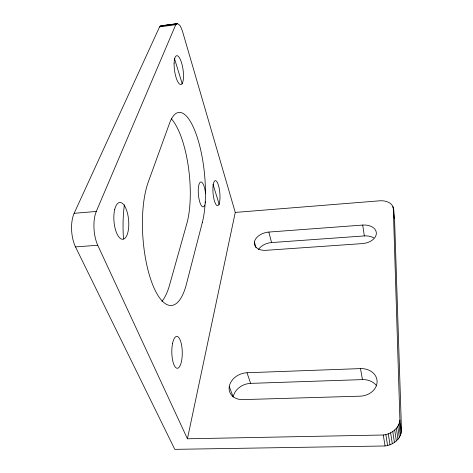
<?xml version="1.0" encoding="UTF-8"?>
<svg xmlns="http://www.w3.org/2000/svg" width="473" height="473" viewBox="0 0 473 473"><rect width="100%" height="100%" fill="white"/><g stroke="black" fill="none" stroke-linecap="round" stroke-linejoin="round"><path stroke-width="0.71" d="M235.27 212.412L182.454 31.153C181.254 28.54 180.367 23.922 176.902 23.697L160.802 25.855L159.578 26.878L74.131 213.311A23.52 10.566 85.5 0 0 75.503 246.912L174.785 449.35L382.509 446.021C391.934 446.435 402.133 438.944 401.441 428.881L394.594 219.963C393.264 214.624 395.446 207.204 390.391 203.425C387.553 201.38 383.964 200.688 380.517 200.735L235.27 212.412L187.432 438.79L383.26 435.006C391.183 434.255 399.106 428.367 399.91 420.065L393.288 207.789M187.432 438.79L97.74 245.256A23.668 9.951 85.5 0 1 96.279 211.449L175.749 24.708L176.902 23.697M177.552 23.65L160.802 25.855M160.158 26.216L176.293 24.052M174.608 24.401L176.062 24.206M159.578 26.878L175.749 24.708M74.131 213.311L96.279 211.449M268.835 232.06L362.696 225.065A13.841 9.206 -8.1 0 1 376.26 232.125A13.841 9.206 -8.1 0 1 366.025 243.027L362.407 243.601L266.009 250.312A13.404 8.804 -14.8 0 1 254.391 242.123A13.404 8.804 -14.8 0 1 268.835 232.06L271.561 242.566A13.238 8.845 -14.8 0 0 258.5 249.525M75.503 246.912L97.74 245.256M271.561 242.566L364.322 235.926A13.664 9.241 -8 0 1 373.83 237.913M247.012 372.754L360.473 368.597A16.821 13.741 -7.5 0 1 377.105 381.835A16.821 13.741 -7.5 0 1 360.048 396.179L242.844 399.614A16.366 12.872 -22.5 0 1 229.228 386.701A16.366 12.872 -22.5 0 1 247.012 372.754L250.619 383.372A16.129 12.86 -22.9 0 0 233.171 397.024L229.263 386.482M250.619 383.372L362.478 379.606A16.567 13.717 -7.1 0 1 376.638 385.862M174.448 58.463L182.241 83.887M212.986 184.168L219.265 204.649M394.169 217.485L394.517 218.703M254.409 242.005L255.97 247.598M360.473 368.597L362.478 379.606M383.26 435.006L385.063 445.897M385.82 434.569L387.588 445.471M388.292 433.836L390.018 444.75M390.627 432.819L392.312 443.739M362.696 225.065L364.322 235.926M392.779 431.542L394.429 442.474M394.707 430.022L396.327 440.966M396.374 428.302L397.964 439.257M397.752 426.404L399.313 437.371M398.81 424.37L400.353 435.349M399.91 420.065L401.423 431.063M399.531 422.241L401.057 433.233M392.939 206.577L393.104 208.031M393.27 209.486L393.595 212.395M393.761 213.849L394.086 216.758M123.5 238.835A68.957 24.951 85.8 0 1 124.393 204.803M161.937 301.354A68.957 24.951 85.8 0 0 169.588 284.983L186.835 223.558A62.891 20.623 84.2 0 0 171.386 118.853M204.791 205.022A12.511 3.607 84.8 0 1 199.056 199.174A12.511 3.607 84.8 0 1 200.185 182.276A12.511 3.607 84.8 0 1 205.554 193.581M205.542 201.746A12.511 3.607 84.8 0 1 205.347 202.988M202.361 222.334L186.474 283.942A69.306 23.449 85.8 0 1 152.046 283.091A69.306 23.449 85.8 0 1 148.191 182.294L169.5 123.37A63.175 19.363 84.3 0 1 197.01 136.596A63.175 19.363 84.3 0 1 202.361 222.334M174.111 63.175A14.574 4.275 81.8 0 0 180.81 84.549A14.574 4.275 81.8 0 0 181.508 62.619A14.574 4.275 81.8 0 0 174.111 63.175M213.264 184.594A12.564 3.382 84.9 0 0 216.681 205.359A12.564 3.382 84.9 0 0 219.401 189.561A12.564 3.382 84.9 0 0 213.264 184.594M172.509 343.723A15.958 5.227 89 0 0 177.038 368.266A15.958 5.227 89 0 0 181.567 345A15.958 5.227 89 0 0 172.509 343.723M114.779 209.243A18.482 7.337 85.2 0 0 121.425 239.06A18.482 7.337 85.2 0 0 127.722 214.293A18.482 7.337 85.2 0 0 114.779 209.243"/></g></svg>
